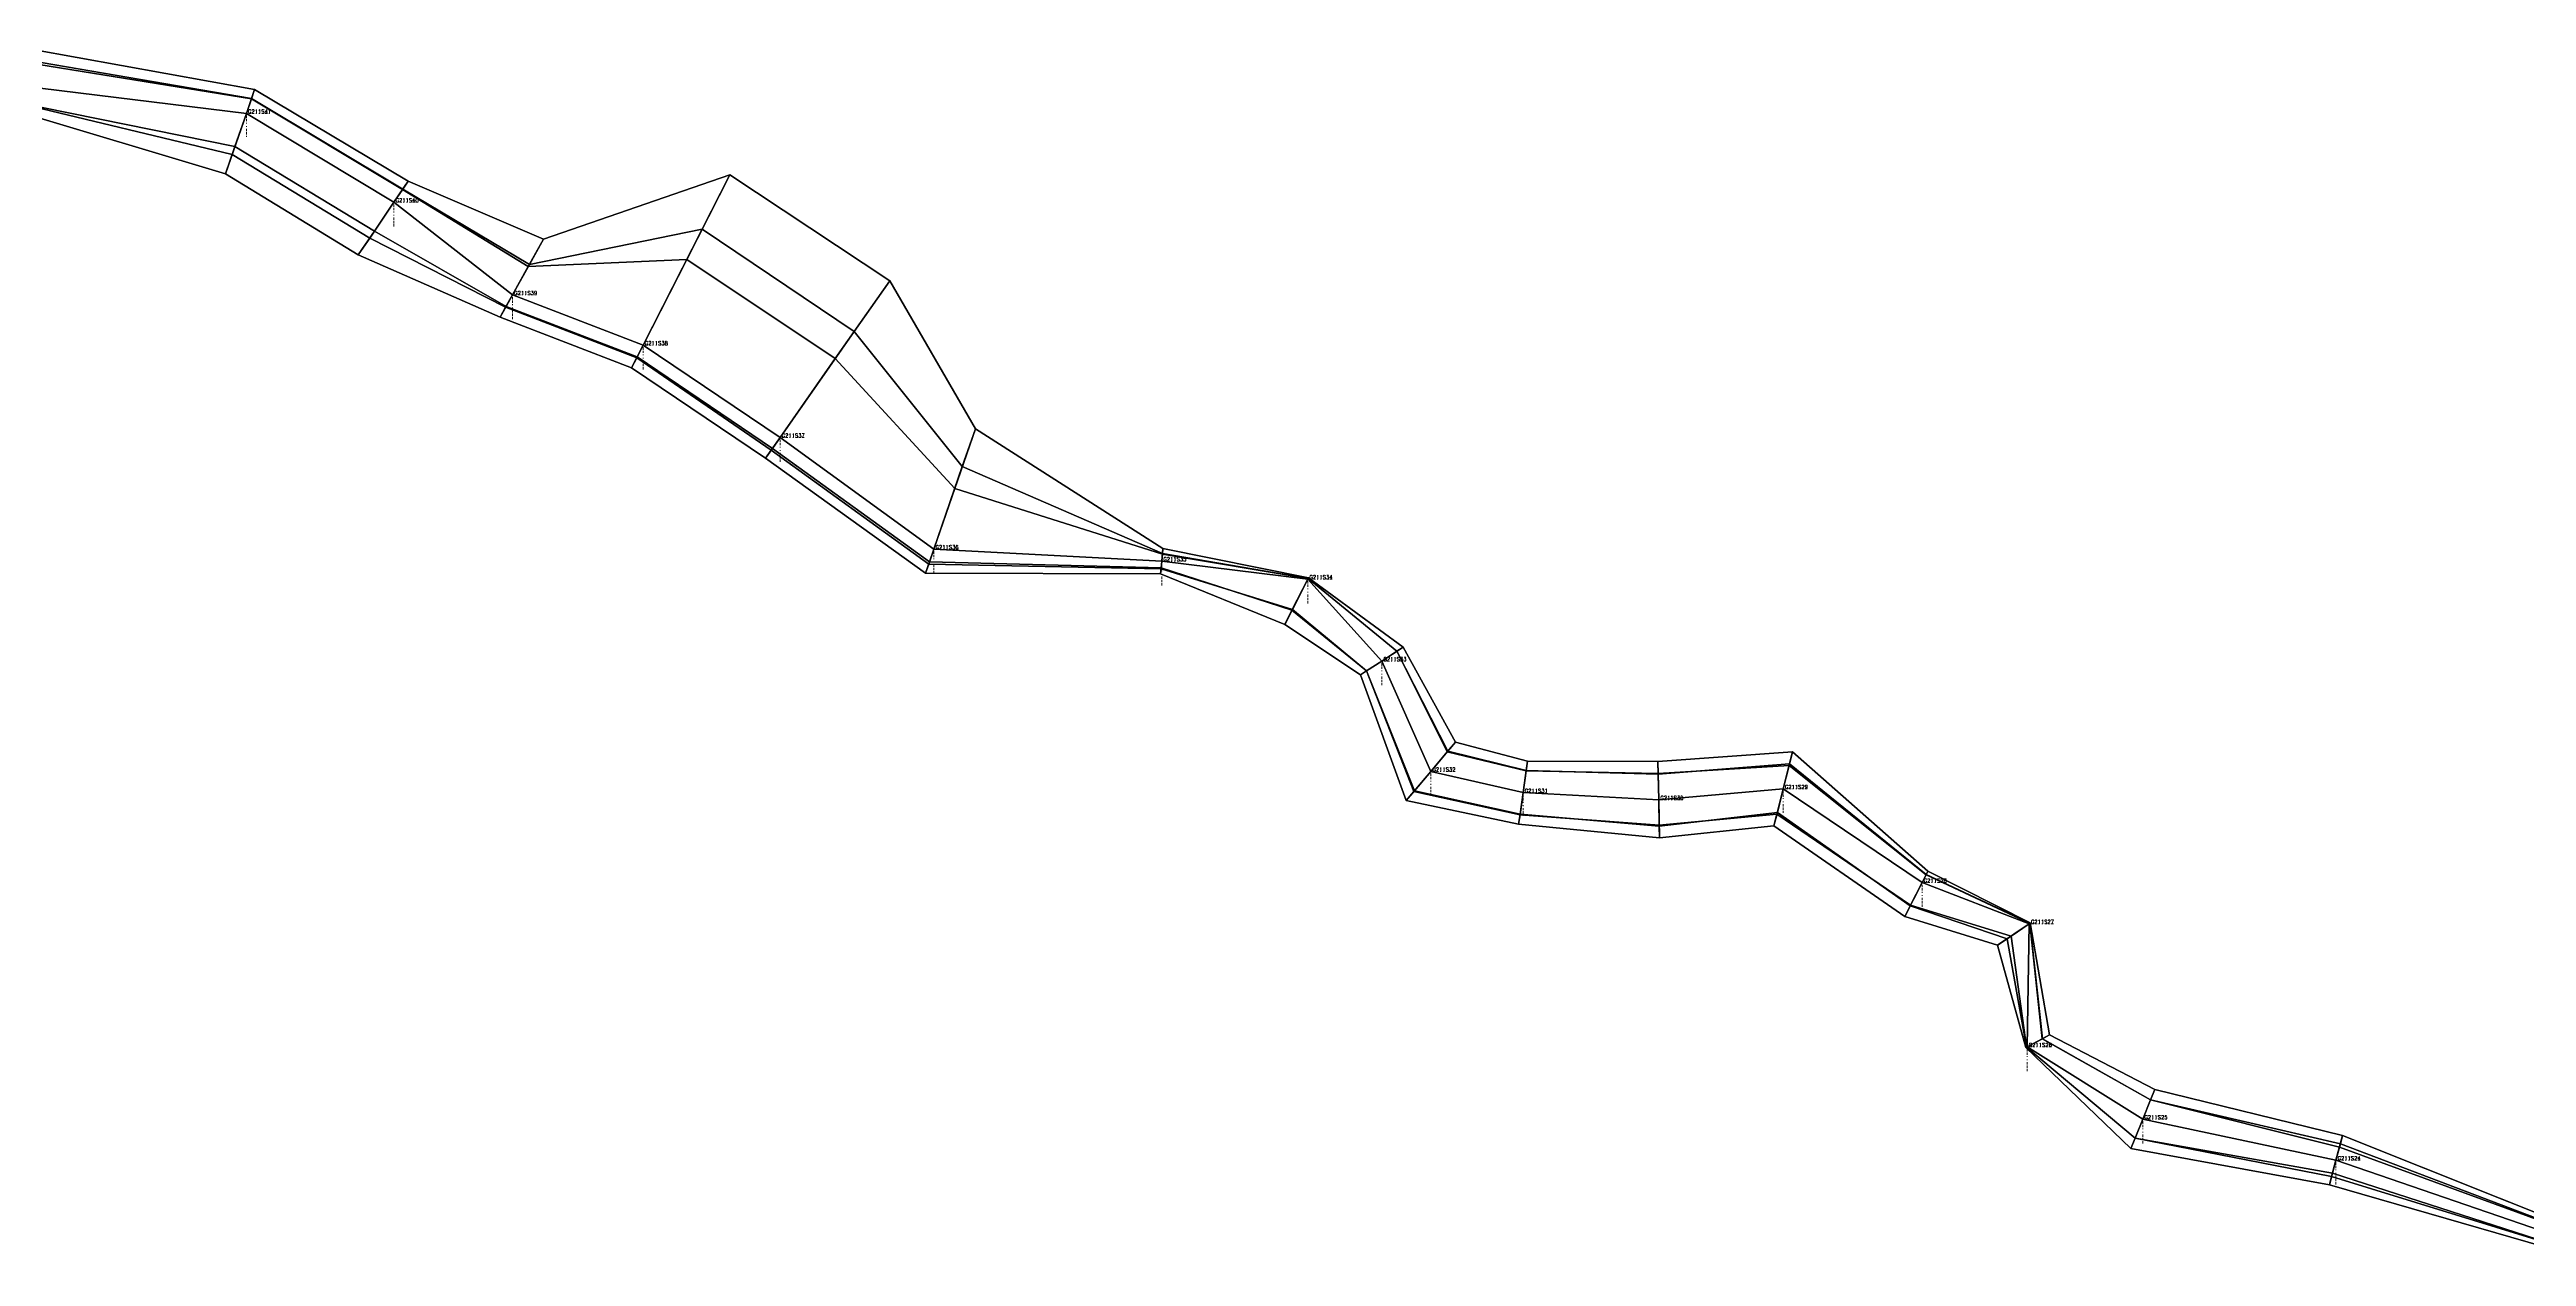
# Model space of a CAD drawing. Extents: x 34233638 to 35010029, y 7400000 to 8016345.
# Drawn here: x 34662695 to 34682146, y 7526136 to 7535613 of the extents above; entities that cross this region are included whole.
import ezdxf

# ---------------------------------------------------------------- set-up
doc = ezdxf.new("R2010")
doc.units = 0
doc.header["$LTSCALE"] = 6
doc.header["$MEASUREMENT"] = 0
for name, color, linetype in [('T-3DF1', 245, 'CONTINUOUS'), ('T-3DF2', 243, 'CONTINUOUS'), ('T-3DF3', 241, 'CONTINUOUS'), ('T-3DF4', 243, 'CONTINUOUS'), ('T-3DF5', 245, 'CONTINUOUS'), ('T-3DF6', 247, 'CONTINUOUS'), ('T-3DF7', 249, 'CONTINUOUS'), ('T-3DF8', 247, 'CONTINUOUS'), ('V-FIL', 41, 'CONTINUOUS'), ('V-PROFIL-C', 65, 'CONTINUOUS'), ('V-PROFIL-P', 65, 'CONTINUOUS'), ('V-STATION', 7, 'CONTINUOUS'), ('V-STATION-C1', 7, 'CONTINUOUS'), ('V-STATION-C2', 7, 'CONTINUOUS'), ('X-CONTOUR', 7, 'CONTINUOUS')]:
    doc.layers.add(name, color=color, linetype=linetype)
doc.styles.add('SIMPLEX', font='simplex')

msp = doc.modelspace()

# ---------------------------------------------------------------- linework, layer by layer
at = {"layer": 'T-3DF1'}
for points in [[(34664078, 7534638, -46469), (34664130, 7534790, -45857), (34662430, 7535198, -46680), (34662410, 7535138, -46947)], [(34665120, 7534000, -46962), (34665210, 7534133, -46349), (34664130, 7534790, -45857), (34664078, 7534638, -46469)], [(34666234, 7533512, -46103), (34666277, 7533589, -44507), (34665210, 7534133, -46349), (34665120, 7534000, -46962)], [(34667266, 7533114, -45929), (34667307, 7533193, -44333), (34666277, 7533589, -44507), (34666234, 7533512, -46103)], [(34668318, 7532404, -45677), (34668363, 7532468, -45191), (34667307, 7533193, -44333), (34667266, 7533114, -45929)], [(34669575, 7531501, -45413), (34669600, 7531573, -45033), (34668363, 7532468, -45191), (34668318, 7532404, -45677)], [(34671420, 7531496, -45602), (34671424, 7531536, -45359), (34669600, 7531573, -45033), (34669575, 7531501, -45413)], [(34672395, 7531099, -45682), (34672455, 7531217, -45546), (34671424, 7531536, -45359), (34671420, 7531496, -45602)], [(34672989, 7530702, -45820), (34673038, 7530734, -45645), (34672455, 7531217, -45546), (34672395, 7531099, -45682)], [(34673349, 7529715, -45653), (34673413, 7529792, -45551), (34673038, 7530734, -45645), (34672989, 7530702, -45820)], [(34674232, 7529530, -45614), (34674243, 7529608, -45511), (34673413, 7529792, -45551), (34673349, 7529715, -45653)], [(34675337, 7529422, -45726), (34675335, 7529515, -45586), (34674243, 7529608, -45511), (34674232, 7529530, -45614)], [(34676237, 7529517, -45570), (34676264, 7529623, -45509), (34675335, 7529515, -45586), (34675337, 7529422, -45726)], [(34677264, 7528805, -45616), (34677306, 7528888, -45476), (34676264, 7529623, -45509), (34676237, 7529517, -45570)], [(34677993, 7528581, -45616), (34678067, 7528631, -45440), (34677306, 7528888, -45476), (34677264, 7528805, -45616)], [(34678216, 7527777, -45302), (34678220, 7527779, -45247), (34678067, 7528631, -45440), (34677993, 7528581, -45616)], [(34679040, 7526983, -45396), (34679073, 7527064, -45330), (34678220, 7527779, -45247), (34678216, 7527777, -45302)], [(34680599, 7526699, -45314), (34680616, 7526763, -45246), (34679073, 7527064, -45330), (34679040, 7526983, -45396)], [(34682550, 7526136, -45206), (34682567, 7526161, -45102), (34680616, 7526763, -45246), (34680599, 7526699, -45314)]]:
    msp.add_3dface(points, dxfattribs=at)
at = {"layer": 'T-3DF2'}
for points in [[(34664130, 7534790, -45857), (34664241, 7535111, -45569), (34662472, 7535328, -46547), (34662430, 7535198, -46680)], [(34665210, 7534133, -46349), (34665400, 7534414, -46062), (34664241, 7535111, -45569), (34664130, 7534790, -45857)], [(34666277, 7533589, -44507), (34666331, 7533686, -43103), (34665400, 7534414, -46062), (34665210, 7534133, -46349)], [(34667307, 7533193, -44333), (34667357, 7533292, -42929), (34666331, 7533686, -43103), (34666277, 7533589, -44507)], [(34668363, 7532468, -45191), (34668432, 7532567, -44877), (34667357, 7533292, -42929), (34667307, 7533193, -44333)], [(34669600, 7531573, -45033), (34669640, 7531690, -44813), (34668432, 7532567, -44877), (34668363, 7532468, -45191)], [(34671424, 7531536, -45359), (34671429, 7531596, -45202), (34669640, 7531690, -44813), (34669600, 7531573, -45033)], [(34672455, 7531217, -45546), (34672576, 7531455, -45482), (34671429, 7531596, -45202), (34671424, 7531536, -45359)], [(34673038, 7530734, -45645), (34673157, 7530811, -45570), (34672576, 7531455, -45482), (34672455, 7531217, -45546)], [(34673413, 7529792, -45551), (34673542, 7529945, -45503), (34673157, 7530811, -45570), (34673038, 7530734, -45645)], [(34674243, 7529608, -45511), (34674267, 7529778, -45464), (34673542, 7529945, -45503), (34673413, 7529792, -45551)], [(34675335, 7529515, -45586), (34675332, 7529722, -45526), (34674267, 7529778, -45464), (34674243, 7529608, -45511)], [(34676264, 7529623, -45509), (34676310, 7529808, -45470), (34675332, 7529722, -45526), (34675335, 7529515, -45586)], [(34677306, 7528888, -45476), (34677400, 7529072, -45416), (34676310, 7529808, -45470), (34676264, 7529623, -45509)], [(34678067, 7528631, -45440), (34678242, 7528749, -45366), (34677400, 7529072, -45416), (34677306, 7528888, -45476)], [(34678220, 7527779, -45247), (34678225, 7527782, -45202), (34678242, 7528749, -45366), (34678067, 7528631, -45440)], [(34679073, 7527064, -45330), (34679133, 7527214, -45296), (34678225, 7527782, -45202), (34678220, 7527779, -45247)], [(34680616, 7526763, -45246), (34680650, 7526892, -45214), (34679133, 7527214, -45296), (34679073, 7527064, -45330)], [(34682567, 7526161, -45102), (34682606, 7526219, -45056), (34680650, 7526892, -45214), (34680616, 7526763, -45246)]]:
    msp.add_3dface(points, dxfattribs=at)
at = {"layer": 'T-3DF3'}
for points in [[(34664241, 7535111, -45569), (34664281, 7535228, -45933), (34662537, 7535528, -46667), (34662472, 7535328, -46547)], [(34665400, 7534414, -46062), (34665469, 7534517, -46426), (34664281, 7535228, -45933), (34664241, 7535111, -45569)], [(34666331, 7533686, -43103), (34666464, 7533926, -44374), (34665469, 7534517, -46426), (34665400, 7534414, -46062)], [(34667357, 7533292, -42929), (34667821, 7534203, -43924), (34666464, 7533926, -44374), (34666331, 7533686, -43103)], [(34668432, 7532567, -44877), (34669015, 7533399, -45137), (34667821, 7534203, -43924), (34667357, 7533292, -42929)], [(34669640, 7531690, -44813), (34669863, 7532338, -45001), (34669015, 7533399, -45137), (34668432, 7532567, -44877)], [(34671429, 7531596, -45202), (34671434, 7531656, -45359), (34669863, 7532338, -45001), (34669640, 7531690, -44813)], [(34672576, 7531455, -45482), (34672579, 7531460, -45578), (34671434, 7531656, -45359), (34671429, 7531596, -45202)], [(34673157, 7530811, -45570), (34673275, 7530888, -45645), (34672579, 7531460, -45578), (34672576, 7531455, -45482)], [(34673542, 7529945, -45503), (34673671, 7530099, -45551), (34673275, 7530888, -45645), (34673157, 7530811, -45570)], [(34674267, 7529778, -45464), (34674291, 7529948, -45511), (34673671, 7530099, -45551), (34673542, 7529945, -45503)], [(34675332, 7529722, -45526), (34675328, 7529929, -45586), (34674291, 7529948, -45511), (34674267, 7529778, -45464)], [(34676310, 7529808, -45470), (34676356, 7529992, -45509), (34675328, 7529929, -45586), (34675332, 7529722, -45526)], [(34677400, 7529072, -45416), (34677431, 7529133, -45483), (34676356, 7529992, -45509), (34676310, 7529808, -45470)], [(34678242, 7528749, -45366), (34678246, 7528751, -45486), (34677431, 7529133, -45483), (34677400, 7529072, -45416)], [(34678225, 7527782, -45202), (34678343, 7527845, -45234), (34678246, 7528751, -45486), (34678242, 7528749, -45366)], [(34679133, 7527214, -45296), (34679194, 7527365, -45330), (34678343, 7527845, -45234), (34678225, 7527782, -45202)], [(34680650, 7526892, -45214), (34680685, 7527021, -45246), (34679194, 7527365, -45330), (34679133, 7527214, -45296)], [(34682606, 7526219, -45056), (34682645, 7526277, -45102), (34680685, 7527021, -45246), (34680650, 7526892, -45214)]]:
    msp.add_3dface(points, dxfattribs=at)
at = {"layer": 'T-3DF4'}
for points in [[(34664281, 7535228, -45933), (34664306, 7535300, -46469), (34662564, 7535613, -46947), (34662537, 7535528, -46667)], [(34665469, 7534517, -46426), (34665511, 7534580, -46962), (34664306, 7535300, -46469), (34664281, 7535228, -45933)], [(34666464, 7533926, -44374), (34666573, 7534124, -46103), (34665511, 7534580, -46962), (34665469, 7534517, -46426)], [(34667821, 7534203, -43924), (34668038, 7534629, -45929), (34666573, 7534124, -46103), (34666464, 7533926, -44374)], [(34669015, 7533399, -45137), (34669293, 7533796, -45677), (34668038, 7534629, -45929), (34667821, 7534203, -43924)], [(34669863, 7532338, -45001), (34669966, 7532635, -45413), (34669293, 7533796, -45677), (34669015, 7533399, -45137)], [(34671434, 7531656, -45359), (34671438, 7531696, -45602), (34669966, 7532635, -45413), (34669863, 7532338, -45001)], [(34672579, 7531460, -45578), (34672581, 7531464, -45682), (34671438, 7531696, -45602), (34671434, 7531656, -45359)], [(34673275, 7530888, -45645), (34673324, 7530920, -45820), (34672581, 7531464, -45682), (34672579, 7531460, -45578)], [(34673671, 7530099, -45551), (34673735, 7530175, -45653), (34673324, 7530920, -45820), (34673275, 7530888, -45645)], [(34674291, 7529948, -45511), (34674302, 7530025, -45614), (34673735, 7530175, -45653), (34673671, 7530099, -45551)], [(34676356, 7529992, -45509), (34676382, 7530099, -45570), (34675326, 7530022, -45726), (34675328, 7529929, -45586)], [(34677431, 7529133, -45483), (34677445, 7529161, -45616), (34676382, 7530099, -45570), (34676356, 7529992, -45509)], [(34675328, 7529929, -45586), (34675326, 7530022, -45726), (34674302, 7530025, -45614), (34674291, 7529948, -45511)], [(34678246, 7528751, -45486), (34678250, 7528755, -45616), (34677445, 7529161, -45616), (34677431, 7529133, -45483)], [(34678343, 7527845, -45234), (34678402, 7527876, -45302), (34678250, 7528755, -45616), (34678246, 7528751, -45486)], [(34679194, 7527365, -45330), (34679227, 7527446, -45396), (34678402, 7527876, -45302), (34678343, 7527845, -45234)], [(34680685, 7527021, -45246), (34680702, 7527085, -45314), (34679227, 7527446, -45396), (34679194, 7527365, -45330)], [(34682645, 7526277, -45102), (34682662, 7526302, -45206), (34680702, 7527085, -45314), (34680685, 7527021, -45246)]]:
    msp.add_3dface(points, dxfattribs=at)
at = {"layer": 'T-3DF5'}
for points in [[(34664306, 7535300, -46469), (34664280, 7535225, -46500), (34662530, 7535509, -47009), (34662564, 7535613, -46947)], [(34665511, 7534580, -46962), (34665467, 7534515, -46992), (34664280, 7535225, -46500), (34664306, 7535300, -46469)], [(34666573, 7534124, -46103), (34666455, 7533909, -46107), (34665467, 7534515, -46992), (34665511, 7534580, -46962)], [(34668038, 7534629, -45929), (34667700, 7533965, -45929), (34666455, 7533909, -46107), (34666573, 7534124, -46103)], [(34669293, 7533796, -45677), (34668865, 7533186, -45677), (34667700, 7533965, -45929), (34668038, 7534629, -45929)], [(34669966, 7532635, -45413), (34669805, 7532167, -45422), (34668865, 7533186, -45677), (34669293, 7533796, -45677)], [(34671438, 7531696, -45602), (34671434, 7531651, -45607), (34669805, 7532167, -45422), (34669966, 7532635, -45413)], [(34672581, 7531464, -45682), (34672578, 7531459, -45812), (34671434, 7531651, -45607), (34671438, 7531696, -45602)], [(34673324, 7530920, -45820), (34673275, 7530888, -45947), (34672578, 7531459, -45812), (34672581, 7531464, -45682)], [(34673735, 7530175, -45653), (34673675, 7530104, -45793), (34673275, 7530888, -45947), (34673324, 7530920, -45820)], [(34674302, 7530025, -45614), (34674291, 7529951, -45755), (34673675, 7530104, -45793), (34673735, 7530175, -45653)], [(34676382, 7530099, -45570), (34676359, 7530005, -45688), (34675328, 7529923, -45828), (34675326, 7530022, -45726)], [(34677445, 7529161, -45616), (34677432, 7529134, -45720), (34676359, 7530005, -45688), (34676382, 7530099, -45570)], [(34675326, 7530022, -45726), (34675328, 7529923, -45828), (34674291, 7529951, -45755), (34674302, 7530025, -45614)], [(34678250, 7528755, -45616), (34678247, 7528752, -45646), (34677432, 7529134, -45720), (34677445, 7529161, -45616)], [(34678402, 7527876, -45302), (34678346, 7527846, -45384), (34678247, 7528752, -45646), (34678250, 7528755, -45616)], [(34679227, 7527446, -45396), (34679194, 7527365, -45461), (34678346, 7527846, -45384), (34678402, 7527876, -45302)], [(34680702, 7527085, -45314), (34680677, 7526993, -45320), (34679194, 7527365, -45461), (34679227, 7527446, -45396)], [(34682662, 7526302, -45206), (34682643, 7526274, -45240), (34680677, 7526993, -45320), (34680702, 7527085, -45314)]]:
    msp.add_3dface(points, dxfattribs=at)
at = {"layer": 'T-3DF6'}
for points in [[(34664280, 7535225, -46500), (34664241, 7535111, -46519), (34662472, 7535328, -47047), (34662530, 7535509, -47009)], [(34665467, 7534515, -46992), (34665400, 7534414, -47012), (34664241, 7535111, -46519), (34664280, 7535225, -46500)], [(34666455, 7533909, -46107), (34666331, 7533686, -46113), (34665400, 7534414, -47012), (34665467, 7534515, -46992)], [(34667700, 7533965, -45929), (34667357, 7533292, -45939), (34666331, 7533686, -46113), (34666455, 7533909, -46107)], [(34668865, 7533186, -45677), (34668432, 7532567, -45687), (34667357, 7533292, -45939), (34667700, 7533965, -45929)], [(34669805, 7532167, -45422), (34669640, 7531690, -45423), (34668432, 7532567, -45687), (34668865, 7533186, -45677)], [(34671434, 7531651, -45607), (34671429, 7531596, -45612), (34669640, 7531690, -45423), (34669805, 7532167, -45422)], [(34672578, 7531459, -45812), (34672576, 7531455, -45932), (34671429, 7531596, -45612), (34671434, 7531651, -45607)], [(34673275, 7530888, -45947), (34673157, 7530811, -46000), (34672576, 7531455, -45932), (34672578, 7531459, -45812)], [(34673675, 7530104, -45793), (34673542, 7529945, -45853), (34673157, 7530811, -46000), (34673275, 7530888, -45947)], [(34674291, 7529951, -45755), (34674267, 7529778, -45814), (34673542, 7529945, -45853), (34673675, 7530104, -45793)], [(34675328, 7529923, -45828), (34675332, 7529722, -45876), (34674267, 7529778, -45814), (34674291, 7529951, -45755)], [(34676359, 7530005, -45688), (34676310, 7529808, -45740), (34675332, 7529722, -45876), (34675328, 7529923, -45828)], [(34677432, 7529134, -45720), (34677400, 7529072, -45766), (34676310, 7529808, -45740), (34676359, 7530005, -45688)], [(34678247, 7528752, -45646), (34678242, 7528749, -45666), (34677400, 7529072, -45766), (34677432, 7529134, -45720)], [(34678346, 7527846, -45384), (34678225, 7527782, -45422), (34678242, 7528749, -45666), (34678247, 7528752, -45646)], [(34679194, 7527365, -45461), (34679133, 7527214, -45496), (34678225, 7527782, -45422), (34678346, 7527846, -45384)], [(34680677, 7526993, -45320), (34680650, 7526892, -45324), (34679133, 7527214, -45496), (34679194, 7527365, -45461)], [(34682643, 7526274, -45240), (34682606, 7526219, -45256), (34680650, 7526892, -45324), (34680677, 7526993, -45320)]]:
    msp.add_3dface(points, dxfattribs=at)
at = {"layer": 'T-3DF7'}
for points in [[(34664241, 7535111, -46519), (34664151, 7534852, -46498), (34662430, 7535201, -47015), (34662472, 7535328, -47047)], [(34665400, 7534414, -47012), (34665247, 7534187, -46990), (34664151, 7534852, -46498), (34664241, 7535111, -46519)], [(34666331, 7533686, -46113), (34666280, 7533595, -46108), (34665247, 7534187, -46990), (34665400, 7534414, -47012)], [(34667357, 7533292, -45939), (34667310, 7533199, -45934), (34666280, 7533595, -46108), (34666331, 7533686, -46113)], [(34668432, 7532567, -45687), (34668372, 7532481, -45682), (34667310, 7533199, -45934), (34667357, 7533292, -45939)], [(34669640, 7531690, -45423), (34669606, 7531591, -45419), (34668372, 7532481, -45682), (34668432, 7532567, -45687)], [(34671429, 7531596, -45612), (34671424, 7531542, -45607), (34669606, 7531591, -45419), (34669640, 7531690, -45423)], [(34672576, 7531455, -45932), (34672451, 7531210, -45855), (34671424, 7531542, -45607), (34671429, 7531596, -45612)], [(34673157, 7530811, -46000), (34673038, 7530734, -45947), (34672451, 7531210, -45855), (34672576, 7531455, -45932)], [(34673542, 7529945, -45853), (34673409, 7529786, -45793), (34673038, 7530734, -45947), (34673157, 7530811, -46000)], [(34674267, 7529778, -45814), (34674243, 7529605, -45755), (34673409, 7529786, -45793), (34673542, 7529945, -45853)], [(34675332, 7529722, -45876), (34675335, 7529522, -45828), (34674243, 7529605, -45755), (34674267, 7529778, -45814)], [(34676310, 7529808, -45740), (34676260, 7529610, -45688), (34675335, 7529522, -45828), (34675332, 7529722, -45876)], [(34677400, 7529072, -45766), (34677309, 7528894, -45718), (34676260, 7529610, -45688), (34676310, 7529808, -45740)], [(34678242, 7528749, -45666), (34678099, 7528652, -45644), (34677309, 7528894, -45718), (34677400, 7529072, -45766)], [(34678225, 7527782, -45422), (34678220, 7527779, -45367), (34678099, 7528652, -45644), (34678242, 7528749, -45666)], [(34679133, 7527214, -45496), (34679073, 7527064, -45461), (34678220, 7527779, -45367), (34678225, 7527782, -45422)], [(34680650, 7526892, -45324), (34680623, 7526791, -45320), (34679073, 7527064, -45461), (34679133, 7527214, -45496)], [(34682606, 7526219, -45256), (34682568, 7526163, -45240), (34680623, 7526791, -45320), (34680650, 7526892, -45324)]]:
    msp.add_3dface(points, dxfattribs=at)
at = {"layer": 'T-3DF8'}
for points in [[(34664151, 7534852, -46498), (34664078, 7534638, -46469), (34662410, 7535138, -46947), (34662430, 7535201, -47015)], [(34665247, 7534187, -46990), (34665120, 7534000, -46962), (34664078, 7534638, -46469), (34664151, 7534852, -46498)], [(34666280, 7533595, -46108), (34666234, 7533512, -46103), (34665120, 7534000, -46962), (34665247, 7534187, -46990)], [(34667310, 7533199, -45934), (34667266, 7533114, -45929), (34666234, 7533512, -46103), (34666280, 7533595, -46108)], [(34668372, 7532481, -45682), (34668318, 7532404, -45677), (34667266, 7533114, -45929), (34667310, 7533199, -45934)], [(34669606, 7531591, -45419), (34669575, 7531501, -45413), (34668318, 7532404, -45677), (34668372, 7532481, -45682)], [(34671424, 7531542, -45607), (34671420, 7531496, -45602), (34669575, 7531501, -45413), (34669606, 7531591, -45419)], [(34672451, 7531210, -45855), (34672395, 7531099, -45682), (34671420, 7531496, -45602), (34671424, 7531542, -45607)], [(34673038, 7530734, -45947), (34672989, 7530702, -45820), (34672395, 7531099, -45682), (34672451, 7531210, -45855)], [(34673409, 7529786, -45793), (34673349, 7529715, -45653), (34672989, 7530702, -45820), (34673038, 7530734, -45947)], [(34674243, 7529605, -45755), (34674232, 7529530, -45614), (34673349, 7529715, -45653), (34673409, 7529786, -45793)], [(34675335, 7529522, -45828), (34675337, 7529422, -45726), (34674232, 7529530, -45614), (34674243, 7529605, -45755)], [(34676260, 7529610, -45688), (34676237, 7529517, -45570), (34675337, 7529422, -45726), (34675335, 7529522, -45828)], [(34677309, 7528894, -45718), (34677264, 7528805, -45616), (34676237, 7529517, -45570), (34676260, 7529610, -45688)], [(34678099, 7528652, -45644), (34677993, 7528581, -45616), (34677264, 7528805, -45616), (34677309, 7528894, -45718)], [(34678220, 7527779, -45367), (34678216, 7527777, -45302), (34677993, 7528581, -45616), (34678099, 7528652, -45644)], [(34679073, 7527064, -45461), (34679040, 7526983, -45396), (34678216, 7527777, -45302), (34678220, 7527779, -45367)], [(34680623, 7526791, -45320), (34680599, 7526699, -45314), (34679040, 7526983, -45396), (34679073, 7527064, -45461)], [(34682568, 7526163, -45240), (34682550, 7526136, -45206), (34680599, 7526699, -45314), (34680623, 7526791, -45320)]]:
    msp.add_3dface(points, dxfattribs=at)
at = {"layer": 'V-FIL'}
for points in [[(34664241, 7535111, -46469), (34662472, 7535328, -46947)], [(34665400, 7534414, -46962), (34664241, 7535111, -46469)], [(34666331, 7533686, -46103), (34665400, 7534414, -46962)], [(34667357, 7533292, -45929), (34666331, 7533686, -46103)], [(34668432, 7532567, -45677), (34667357, 7533292, -45929)], [(34669640, 7531690, -45413), (34668432, 7532567, -45677)], [(34671429, 7531596, -45602), (34669640, 7531690, -45413)], [(34672576, 7531455, -45682), (34671429, 7531596, -45602)], [(34673157, 7530811, -45820), (34672576, 7531455, -45682)], [(34673542, 7529945, -45653), (34673157, 7530811, -45820)], [(34674267, 7529778, -45614), (34673542, 7529945, -45653)], [(34675332, 7529722, -45726), (34674267, 7529778, -45614)], [(34676310, 7529808, -45570), (34675332, 7529722, -45726)], [(34677400, 7529072, -45616), (34676310, 7529808, -45570)], [(34678242, 7528749, -45616), (34677400, 7529072, -45616)], [(34678225, 7527782, -45302), (34678242, 7528749, -45616)], [(34679133, 7527214, -45396), (34678225, 7527782, -45302)], [(34680650, 7526892, -45314), (34679133, 7527214, -45396)], [(34682606, 7526219, -45206), (34680650, 7526892, -45314)]]:
    msp.add_polyline3d(points, dxfattribs=at)
at = {"layer": 'V-PROFIL-C'}
for points in [[(34664241, 7535111, -46469), (34664241, 7535111, -45569)], [(34664241, 7535111, -46469), (34664241, 7535111, -46519)], [(34665400, 7534414, -46962), (34665400, 7534414, -46062)], [(34665400, 7534414, -46962), (34665400, 7534414, -47012)], [(34666331, 7533686, -46103), (34666331, 7533686, -43103)], [(34666331, 7533686, -46103), (34666331, 7533686, -46113)], [(34667357, 7533292, -45929), (34667357, 7533292, -42929)], [(34667357, 7533292, -45929), (34667357, 7533292, -45939)], [(34668432, 7532567, -45677), (34668432, 7532567, -44877)], [(34668432, 7532567, -45677), (34668432, 7532567, -45687)], [(34669640, 7531690, -45413), (34669640, 7531690, -44813)], [(34669640, 7531690, -45413), (34669640, 7531690, -45423)], [(34671429, 7531596, -45602), (34671429, 7531596, -45202)], [(34671429, 7531596, -45602), (34671429, 7531596, -45612)], [(34672576, 7531455, -45682), (34672576, 7531455, -45482)], [(34672576, 7531455, -45682), (34672576, 7531455, -45932)], [(34673157, 7530811, -45820), (34673157, 7530811, -45570)], [(34673157, 7530811, -45820), (34673157, 7530811, -46000)], [(34673542, 7529945, -45653), (34673542, 7529945, -45503)], [(34673542, 7529945, -45653), (34673542, 7529945, -45853)], [(34674267, 7529778, -45614), (34674267, 7529778, -45464)], [(34674267, 7529778, -45614), (34674267, 7529778, -45814)], [(34675332, 7529722, -45726), (34675332, 7529722, -45526)], [(34675332, 7529722, -45726), (34675332, 7529722, -45876)], [(34676310, 7529808, -45570), (34676310, 7529808, -45470)], [(34676310, 7529808, -45570), (34676310, 7529808, -45740)], [(34677400, 7529072, -45616), (34677400, 7529072, -45416)], [(34677400, 7529072, -45616), (34677400, 7529072, -45766)], [(34678242, 7528749, -45616), (34678242, 7528749, -45366)], [(34678242, 7528749, -45616), (34678242, 7528749, -45666)], [(34678225, 7527782, -45302), (34678225, 7527782, -45202)], [(34678225, 7527782, -45302), (34678225, 7527782, -45422)], [(34679133, 7527214, -45396), (34679133, 7527214, -45296)], [(34679133, 7527214, -45396), (34679133, 7527214, -45496)], [(34680650, 7526892, -45314), (34680650, 7526892, -45214)], [(34680650, 7526892, -45314), (34680650, 7526892, -45324)]]:
    msp.add_polyline3d(points, dxfattribs=at)
at = {"layer": 'V-PROFIL-P'}
for points in [[(34664241, 7535111, -46469), (34664306, 7535300, -46469)], [(34664241, 7535111, -46469), (34664078, 7534638, -46469)], [(34665400, 7534414, -46962), (34665511, 7534580, -46962)], [(34667357, 7533292, -45929), (34668038, 7534629, -45929)], [(34665400, 7534414, -46962), (34665120, 7534000, -46962)], [(34666331, 7533686, -46103), (34666573, 7534124, -46103)], [(34668432, 7532567, -45677), (34669293, 7533796, -45677)], [(34666331, 7533686, -46103), (34666234, 7533512, -46103)], [(34667357, 7533292, -45929), (34667266, 7533114, -45929)], [(34669640, 7531690, -45413), (34669966, 7532635, -45413)], [(34668432, 7532567, -45677), (34668318, 7532404, -45677)], [(34669640, 7531690, -45413), (34669575, 7531501, -45413)], [(34671429, 7531596, -45602), (34671438, 7531696, -45602)], [(34671429, 7531596, -45602), (34671420, 7531496, -45602)], [(34672576, 7531455, -45682), (34672395, 7531099, -45682)], [(34672576, 7531455, -45682), (34672581, 7531464, -45682)], [(34673157, 7530811, -45820), (34673324, 7530920, -45820)], [(34673157, 7530811, -45820), (34672989, 7530702, -45820)], [(34673542, 7529945, -45653), (34673735, 7530175, -45653)], [(34676310, 7529808, -45570), (34676382, 7530099, -45570)], [(34673542, 7529945, -45653), (34673349, 7529715, -45653)], [(34674267, 7529778, -45614), (34674302, 7530025, -45614)], [(34675332, 7529722, -45726), (34675326, 7530022, -45726)], [(34674267, 7529778, -45614), (34674232, 7529530, -45614)], [(34675332, 7529722, -45726), (34675337, 7529422, -45726)], [(34676310, 7529808, -45570), (34676237, 7529517, -45570)], [(34677400, 7529072, -45616), (34677445, 7529161, -45616)], [(34677400, 7529072, -45616), (34677264, 7528805, -45616)], [(34678242, 7528749, -45616), (34677993, 7528581, -45616)], [(34678242, 7528749, -45616), (34678250, 7528755, -45616)], [(34678225, 7527782, -45302), (34678216, 7527777, -45302)], [(34678225, 7527782, -45302), (34678402, 7527876, -45302)], [(34679133, 7527214, -45396), (34679227, 7527446, -45396)], [(34679133, 7527214, -45396), (34679040, 7526983, -45396)], [(34680650, 7526892, -45314), (34680702, 7527085, -45314)], [(34680650, 7526892, -45314), (34680599, 7526699, -45314)]]:
    msp.add_polyline3d(points, dxfattribs=at)
at = {"layer": 'X-CONTOUR'}
for p, q in [((34664306, 7535300, -100000), (34662564, 7535613, -100000)), ((34664078, 7534638, -100000), (34662410, 7535138, -100000)), ((34665511, 7534580, -100000), (34664306, 7535300, -100000)), ((34665120, 7534000, -100000), (34664078, 7534638, -100000)), ((34666573, 7534124, -100000), (34665511, 7534580, -100000)), ((34668038, 7534629, -100000), (34666573, 7534124, -100000)), ((34669293, 7533796, -100000), (34668038, 7534629, -100000)), ((34666234, 7533512, -100000), (34665120, 7534000, -100000)), ((34669966, 7532635, -100000), (34669293, 7533796, -100000)), ((34667266, 7533114, -100000), (34666234, 7533512, -100000)), ((34668318, 7532404, -100000), (34667266, 7533114, -100000)), ((34671438, 7531696, -100000), (34669966, 7532635, -100000)), ((34669575, 7531501, -100000), (34668318, 7532404, -100000)), ((34672581, 7531464, -100000), (34671438, 7531696, -100000)), ((34671420, 7531496, -100000), (34669575, 7531501, -100000)), ((34672395, 7531099, -100000), (34671420, 7531496, -100000)), ((34673324, 7530920, -100000), (34672581, 7531464, -100000)), ((34672989, 7530702, -100000), (34672395, 7531099, -100000)), ((34673735, 7530175, -100000), (34673324, 7530920, -100000)), ((34673349, 7529715, -100000), (34672989, 7530702, -100000)), ((34674302, 7530025, -100000), (34673735, 7530175, -100000)), ((34676382, 7530099, -100000), (34675326, 7530022, -100000)), ((34677445, 7529161, -100000), (34676382, 7530099, -100000)), ((34675326, 7530022, -100000), (34674302, 7530025, -100000)), ((34674232, 7529530, -100000), (34673349, 7529715, -100000)), ((34675337, 7529422, -100000), (34674232, 7529530, -100000)), ((34676237, 7529517, -100000), (34675337, 7529422, -100000)), ((34677264, 7528805, -100000), (34676237, 7529517, -100000)), ((34678250, 7528755, -100000), (34677445, 7529161, -100000)), ((34677993, 7528581, -100000), (34677264, 7528805, -100000)), ((34678402, 7527876, -100000), (34678250, 7528755, -100000)), ((34678216, 7527777, -100000), (34677993, 7528581, -100000)), ((34679040, 7526983, -100000), (34678216, 7527777, -100000)), ((34679227, 7527446, -100000), (34678402, 7527876, -100000)), ((34680702, 7527085, -100000), (34679227, 7527446, -100000)), ((34680599, 7526699, -100000), (34679040, 7526983, -100000)), ((34682662, 7526302, -100000), (34680702, 7527085, -100000)), ((34682550, 7526136, -100000), (34680599, 7526699, -100000))]:
    msp.add_line(p, q, dxfattribs=at)

# ---------------------------------------------------------------- texts
at = {"layer": 'V-STATION', "style": 'SIMPLEX'}
for s, p in [('.G211S41', (34664241, 7535111, -46469)), ('.G211S40', (34665400, 7534414, -46962)), ('.G211S39', (34666331, 7533686, -46103)), ('.G211S38', (34667357, 7533292, -45929)), ('.G211S37', (34668432, 7532567, -45677)), ('.G211S36', (34669640, 7531690, -45413)), ('.G211S35', (34671429, 7531596, -45602)), ('.G211S34', (34672576, 7531455, -45682)), ('.G211S33', (34673157, 7530811, -45820)), ('.G211S32', (34673542, 7529945, -45653)), ('.G211S31', (34674267, 7529778, -45614)), ('.G211S30', (34675332, 7529722, -45726)), ('.G211S29', (34676310, 7529808, -45570)), ('.G211S28', (34677400, 7529072, -45616)), ('.G211S27', (34678242, 7528749, -45616)), ('.G211S26', (34678225, 7527782, -45302)), ('.G211S25', (34679133, 7527214, -45396)), ('.G211S24', (34680650, 7526892, -45314))]:
    msp.add_text(s, height=30, dxfattribs=at).set_placement(p)
at = {"layer": 'V-STATION-C1', "extrusion": (5.32184e-17, -1, 2.66092e-16), "style": 'SIMPLEX'}
for s, p in [('.G211S41', (34664241, -46469, -7535111)), ('.G211S40', (34665400, -46962, -7534414)), ('.G211S39', (34666331, -46103, -7533686)), ('.G211S38', (34667357, -45929, -7533292)), ('.G211S37', (34668432, -45677, -7532567)), ('.G211S36', (34669640, -45413, -7531690)), ('.G211S35', (34671429, -45602, -7531596)), ('.G211S34', (34672576, -45682, -7531455)), ('.G211S33', (34673157, -45820, -7530811)), ('.G211S32', (34673542, -45653, -7529945)), ('.G211S31', (34674267, -45614, -7529778)), ('.G211S30', (34675332, -45726, -7529722)), ('.G211S29', (34676310, -45570, -7529808)), ('.G211S28', (34677400, -45616, -7529072)), ('.G211S27', (34678242, -45616, -7528749)), ('.G211S26', (34678225, -45302, -7527782)), ('.G211S25', (34679133, -45396, -7527214)), ('.G211S24', (34680650, -45314, -7526892))]:
    msp.add_text(s, height=30, dxfattribs=at).set_placement(p)
at = {"layer": 'V-STATION-C2', "extrusion": (-1, -3.87043e-15, 7.74086e-15), "style": 'SIMPLEX'}
for s, p in [('.G211S41', (-7535111, -46469, -34664241)), ('.G211S40', (-7534414, -46962, -34665400)), ('.G211S39', (-7533686, -46103, -34666331)), ('.G211S38', (-7533292, -45929, -34667357)), ('.G211S37', (-7532567, -45677, -34668432)), ('.G211S36', (-7531690, -45413, -34669640)), ('.G211S35', (-7531596, -45602, -34671429)), ('.G211S34', (-7531455, -45682, -34672576)), ('.G211S33', (-7530811, -45820, -34673157)), ('.G211S32', (-7529945, -45653, -34673542)), ('.G211S31', (-7529778, -45614, -34674267)), ('.G211S30', (-7529722, -45726, -34675332)), ('.G211S29', (-7529808, -45570, -34676310)), ('.G211S28', (-7529072, -45616, -34677400)), ('.G211S27', (-7528749, -45616, -34678242)), ('.G211S26', (-7527782, -45302, -34678225)), ('.G211S25', (-7527214, -45396, -34679133)), ('.G211S24', (-7526892, -45314, -34680650))]:
    msp.add_text(s, height=30, dxfattribs=at).set_placement(p)

doc.saveas('drawing.dxf')
